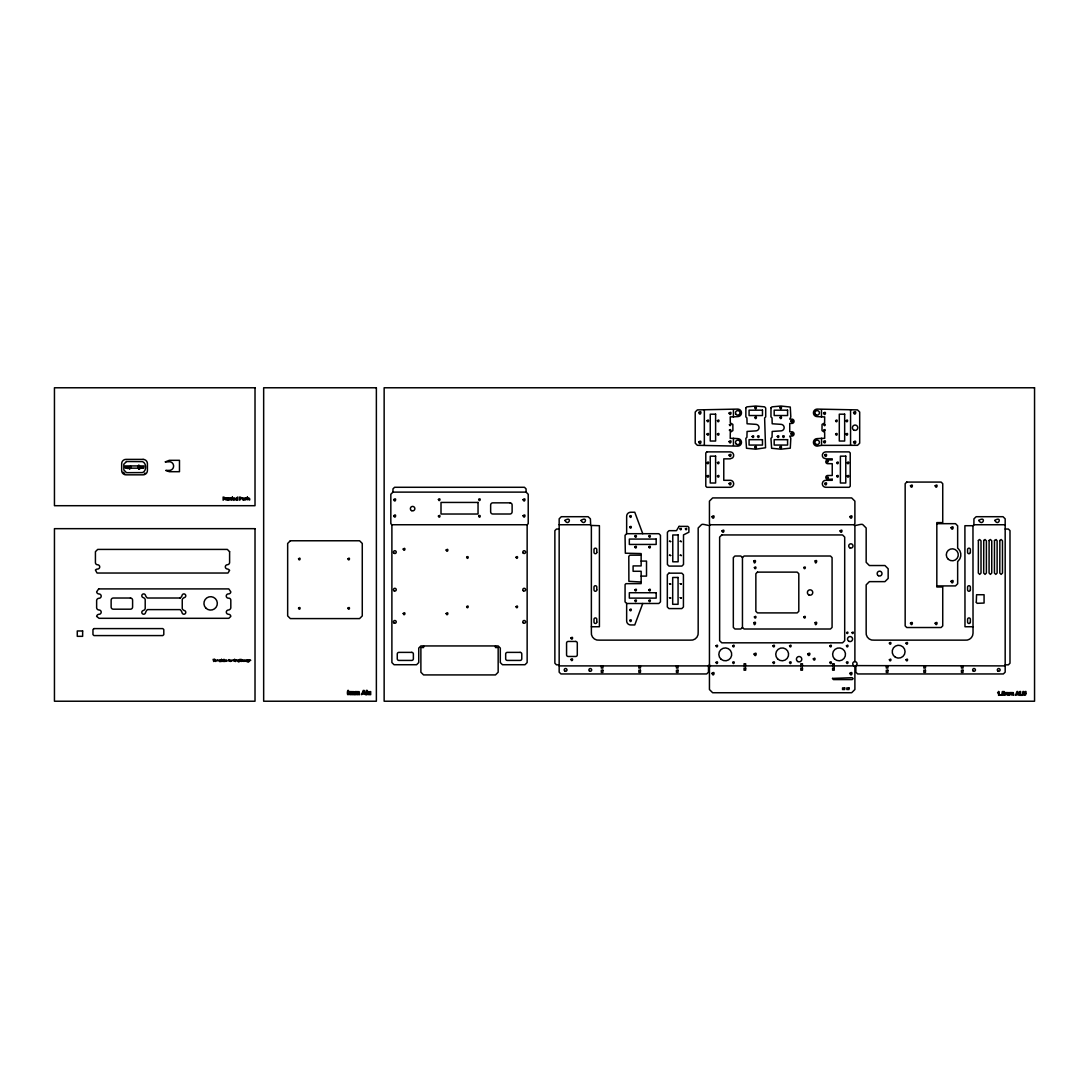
<?xml version="1.0" encoding="UTF-8"?>
<svg xmlns="http://www.w3.org/2000/svg" width="1089" height="1089" viewBox="0 0 1089 1089"><rect width="100%" height="100%" fill="white"/><g stroke="black" fill="none" stroke-linecap="round" stroke-linejoin="round"><path stroke-width="1.5" d="M733.428 445.374L733.428 438.323A75.018 75.018 0 0 0 737.729 438.608A3.757 3.757 0 0 1 741.486 442.365A3.757 3.757 0 0 1 737.729 446.122L697.368 445.319L695.218 443.182L695.218 412.05L697.368 409.9L737.729 409.096A3.757 3.757 0 0 1 741.486 412.854A3.757 3.757 0 0 1 737.729 416.611A75.018 75.018 0 0 0 733.428 416.896A75.835 75.835 0 0 0 730.215 416.883L730.297 422.927L732.856 424.383L732.897 430.563L730.297 432.306L730.215 438.35A75.849 75.849 0 0 0 733.346 438.323M733.428 416.896L733.428 409.845M243.283 660.56C244.29 663.174 245.243 659.104 243.323 660.397M1005.174 665.896L855.968 665.61A2.151 2.151 0 0 0 856.648 662.52A2.151 2.151 0 0 0 853.504 662.112A2.151 2.151 0 0 0 853.368 665.27L854.892 667.094L854.892 689.514L851.666 692.74L712.655 692.74L709.443 689.514L709.443 667.23L710.409 665.896L709.443 664.93L708.503 665.651L708.476 672.158L706.679 673.955L560.958 673.955L559.161 672.158L559.161 518.84L561.311 516.703L588.142 516.703L590.401 518.84L590.687 525.429L599.413 525.688L599.413 626.747L591.368 626.747M855.845 665.923L855.845 672.158L857.615 673.955L1003.377 673.955L1005.174 672.158L1005.174 518.84L1003.023 516.703L976.18 516.703L973.934 518.84L973.893 524.993L972.967 525.715L973.035 633.185A7.119 7.119 0 0 1 964.908 640.141L874.208 640.141A7.119 7.119 0 0 1 866.163 632.083L866.163 584.861L869.376 581.635L884.949 581.635L888.161 578.422L888.161 568.757L884.949 565.531L869.376 565.531L866.163 562.319L866.163 527.974L862.937 524.748C861.998 522.829 851.475 528.083 854.892 523.441L854.892 501.131L851.666 497.918L712.655 497.918L709.443 501.131L709.443 523.441C712.859 528.083 702.337 522.829 701.398 524.748L698.172 527.974L698.172 632.083A7.119 7.119 0 0 1 690.127 640.141L599.413 640.141A7.119 7.119 0 0 1 591.368 632.083L591.368 525.715M642.755 603.483L634.764 624.95L630.681 624.95A4.029 4.029 0 0 1 626.651 620.648L626.651 603.483L625.045 601.877L625.086 584.575L625.984 583.663L641.149 583.622L641.149 571.276L633.09 571.276L633.09 565.912L641.149 565.912L641.149 553.566L625.331 553.212L625.045 535.325L626.651 533.705L658.859 533.705L660.465 535.325L660.465 601.877L658.859 603.483L626.651 603.483M140.413 467.072C141.066 470.693 142.89 464.608 138.575 467.317M527.144 524.748L528.219 523.673L528.219 494.256L526.069 492.119L392.966 492.119L390.828 494.256L390.828 523.673L391.89 524.748L527.144 524.748L527.144 662.575L524.993 664.726L502.465 664.726L500.314 662.575L500.314 648.078L498.163 645.94L420.885 645.94L418.734 648.078L418.734 662.575L416.583 664.726L394.041 664.726L391.89 662.575L391.89 524.748M125.426 468.175L126.501 467.099L126.501 468.175C129.904 469.89 128.243 464.88 127.413 468.039M129.441 469.25L130.517 468.175M742.453 557.622L744.059 556.016L830.471 556.016L832.078 557.622L832.078 627.4L830.471 629.006L744.059 629.006L742.453 627.4L742.453 557.622L740.833 556.016L734.939 556.016L733.319 557.622L733.319 627.4L734.939 629.006L740.833 629.006L742.453 627.4M165.419 461.859L169.285 460.32L179.481 460.32L179.481 471.7L169.285 471.7L165.759 470.407L169.285 470.407A4.342 4.342 0 0 0 173.587 465.493A4.342 4.342 0 0 0 168.155 461.859L165.31 461.859M821.474 445.374L817.172 446.122A3.757 3.757 0 0 1 813.415 442.365A3.757 3.757 0 0 1 817.172 438.608A75.018 75.018 0 0 0 821.474 438.323A75.849 75.849 0 0 0 824.686 438.35L824.659 432.428L822.004 430.563L822.045 424.383L824.604 422.927L824.686 416.883A75.835 75.835 0 0 0 821.555 416.896A75.018 75.018 0 0 0 817.172 416.611A3.757 3.757 0 0 1 813.415 412.854A3.757 3.757 0 0 1 817.172 409.096L857.533 409.9L859.684 412.05L859.684 443.182L857.533 445.319L821.555 445.374L821.555 438.323M821.474 416.896L821.474 409.845M127.508 467.099L125.153 467.099L125.153 465.929L143.939 465.929L143.939 467.099L141.584 467.099M128.693 467.099L130.517 467.099M128.693 468.175L140.386 468.175M141.584 468.175L142.591 468.175L142.591 467.099L143.666 468.175M936.826 523.673L955.502 523.673L957.653 525.824L957.653 548.189L958.347 548.733A8.589 8.589 0 0 1 958.347 560.876L957.653 561.407L957.653 583.786L955.502 585.923L936.826 585.923M559.161 524.748L590.401 524.748M710.409 524.748L853.926 524.748M973.934 524.748L1005.174 524.748M972.967 525.715L964.908 525.715L964.99 626.747L972.981 626.747M559.161 529.036L556.479 529.036L554.873 530.656L554.873 663.215L556.479 664.835L559.161 664.835M1005.174 529.036L1008.387 529.036L1009.993 530.656L1009.993 663.215L1008.387 664.835L1005.174 664.835M641.149 555.172L629.891 555.172L628.802 556.329L628.884 581.308L641.149 582.016M641.149 561.08L646.512 561.08L646.512 576.108L641.149 576.108M559.161 665.896L708.476 665.896M710.409 665.896L853.926 665.896M138.575 468.175L139.637 469.25M642.755 533.705L634.764 512.238L630.681 512.238A4.029 4.029 0 0 0 626.651 516.54L626.651 533.705M963.03 665.896L963.03 668.047L961.424 668.047L961.424 665.896M925.473 665.896L925.473 668.047L923.853 668.047L923.853 665.896M887.903 665.896L887.903 668.047L886.283 668.047L886.283 665.896M854.892 525.715L854.892 661.608M850.563 409.9L850.563 445.319M834.228 665.896L834.228 663.759L832.622 663.759L832.622 665.896M802.457 665.896L802.457 663.759L800.837 663.759L800.837 665.896M745.666 665.896L745.666 663.759L744.059 663.759L744.059 665.896M709.443 525.715L709.443 664.93M704.338 409.9L704.338 445.319M678.039 665.896L678.039 668.047L676.432 668.047L676.432 665.896M640.468 665.896L640.468 668.047L638.862 668.047L638.862 665.896M602.911 665.896L602.911 668.047L601.291 668.047L601.291 665.896M526.069 492.119L526.069 488.893L524.462 487.287L394.586 487.287L392.966 488.893L392.966 492.119M495.481 645.94L495.481 647.547L498.163 647.547L498.163 672.24L495.481 674.921L423.567 674.921L420.885 672.24L420.885 647.547L423.567 647.547L423.567 645.94M139.106 467.099L139.106 468.284M138.834 464.962L138.834 469.25L137.758 466.038M138.575 465.929L138.575 468.284M130.517 465.929L130.517 468.284M129.986 467.099L129.986 468.284M124.731 473.511A3.213 3.213 0 0 1 123.996 473.089M123.683 472.817A3.213 3.213 0 0 1 123.166 472.15M145.096 473.089A3.213 3.213 0 0 1 144.361 473.511M229.602 551.687L229.602 562.618A2.273 2.273 0 0 1 227.397 564.715A2.151 2.151 0 0 0 225.314 566.92A2.151 2.151 0 0 0 227.519 569.003A3.703 3.703 0 0 1 229.602 570.35L227.996 573.032L97.044 573.032L95.424 570.051A2.804 2.804 0 0 1 97.574 569.057A2.151 2.151 0 0 0 99.725 566.906A2.151 2.151 0 0 0 97.574 564.769A2.151 2.151 0 0 1 95.424 562.618L95.424 551.687L97.711 549.414L227.329 549.414L229.602 551.687M832.241 479.255L832.241 480.317L825.802 480.317A3.485 3.485 0 0 0 823.338 481.352L822.78 482.073A3.485 3.485 0 0 0 825.802 487.3L849.148 487.3L850.223 486.225L850.223 452.956L849.148 451.881L825.802 451.881A3.485 3.485 0 0 0 823.338 457.829L825.802 458.85L832.241 458.85L832.241 459.926L827.681 459.926A1.879 1.879 0 0 0 825.802 461.804A1.879 1.879 0 0 0 827.681 463.683L832.241 463.683L832.241 475.498L827.681 475.498A1.879 1.879 0 0 0 825.802 477.377A1.879 1.879 0 0 0 827.681 479.255L832.241 479.255M223.163 660.519C222.238 663.432 221.421 658.328 223.163 660.519M244.412 498.721C242.97 503.064 241.772 495.454 244.412 498.721M226.675 498.993L226.063 500.191L226.063 497.891L227.547 497.959L226.675 498.993M231.821 660.696C230.555 662.398 232.869 658.437 231.821 660.696M245.61 498.993L244.984 500.191L244.984 497.891L246.468 497.959L245.61 498.993M1025.988 693.516C1026.137 697.246 1020.761 694.51 1022.952 691.515L1023.728 691.515L1023.987 694.578L1025.117 694.442L1025.212 691.515L1025.988 691.515L1025.988 693.516M247.448 661.595L248.714 661.949L248.891 659.961L247.584 660.125L248.483 661.472L247.448 661.595M369.879 692.903L368.926 694.033L368.722 691.61L367.905 691.61L368.381 694.605L370.696 694.673L370.696 691.61L369.879 691.61L369.879 692.903M752.131 436.471C753.67 440.024 754.731 433.599 752.131 436.471M229.643 498.83L229.03 500.191L229.03 497.891L230.868 498L231.127 500.191L230.419 498.435L229.643 498.83M236.585 660.587C235.02 659.213 239.566 660.479 236.585 660.587M249.694 660.587C248.142 659.213 252.675 660.479 249.694 660.587M648.785 589.898C650.296 593.464 651.399 587.039 648.785 589.898M217.065 660.56C216.507 658.532 221.339 661.595 217.065 660.56M350.672 692.808L350.658 694.673L349.841 694.673L349.841 691.61L353.911 691.678L354.347 694.673L353.53 694.673L353.312 692.209L352.496 694.673L351.693 694.673L351.597 692.305L350.672 692.808M355.912 692.808L355.899 694.673L355.082 694.673L355.082 691.61L359.152 691.678L359.588 694.673L358.771 694.673L358.553 692.209L357.75 694.673L356.933 694.673L356.756 692.223L355.912 692.808M1005.651 693.639L1004.916 695.313L1004.916 692.563L1008.564 692.618L1008.959 695.313L1008.033 693.094L1007.298 695.313L1006.413 693.108L1005.651 693.639M1010.374 693.639L1009.626 695.313L1009.626 692.563L1013.287 692.618L1013.682 695.313L1012.743 693.094L1012.021 695.313L1011.136 693.108L1010.374 693.639M242.588 660.438C241.622 662.738 241.717 658.124 242.588 660.438M228.704 659.675C228.037 663.215 230.323 658.709 228.704 659.675M235.551 498.762L235.959 500.055L237.77 500.191L237.77 497.02L235.551 498.762M393.687 515.778C395.443 520.174 396.968 512.361 393.687 515.778M446.122 613.529C447.715 617.531 449.104 610.425 446.122 613.529M220.781 660.724C219.107 664.004 219.012 658.042 220.781 660.724M976.289 602.244L977.078 603.32L984.075 603.047L984.075 594.73L976.561 594.73L976.289 602.244M515.995 606.682C517.425 610.276 518.691 603.891 515.995 606.682M243.024 660.451L241.254 661.486L241.254 659.376L243.024 660.451M478.643 516.132C480.058 519.739 481.338 513.355 478.643 516.132M214.928 660.56C216.071 663.31 217.024 658.736 214.928 660.56M233.046 498.789C233.972 503.676 236.449 495.182 233.046 498.789M224.429 660.56C225.559 663.296 226.566 658.763 224.429 660.56M648.785 536.196C650.187 539.804 651.494 533.433 648.785 536.196M1004.426 694.033L1004.412 694.265A1.375 1.375 0 0 1 1003.949 695.095C999.321 695.68 1006.222 693.489 1001.962 693.543L1002.329 691.569L1004.249 691.569L1002.765 692.89L1004.426 694.033M243.813 499.211L243.024 499.62L243.813 499.211M732.652 645.845C734.013 649.466 735.388 643.095 732.652 645.845M231.113 660.724C229.357 663.432 229.48 658.042 231.113 660.724M523.047 499.647C524.68 504.084 526.409 496.312 523.047 499.647M349.229 693.407C346.043 699.111 347.65 684.11 349.229 693.407M225.559 498L223.136 500.191L223.136 497.02L225.559 498M242.03 498L239.607 500.191L239.607 497.02L242.03 498M951.024 527.661C952.752 532.535 954.754 524.081 951.024 527.661M226.104 660.302C226.771 663.187 227.86 659.281 226.104 660.302M248.088 498.408C250.375 502.995 250.32 496.543 248.088 498.408M244.943 660.302C245.665 663.228 246.727 659.158 244.943 660.302M220.373 660.724L219.747 660.424L220.373 660.724M298.536 558.78C299.774 562.455 301.354 556.125 298.536 558.78M247.829 660.492L248.387 661.05L247.829 660.492M237.171 499.048C236.041 501.403 236.109 496.638 237.171 499.048M745.883 407.735L745.842 416.883L746.918 417.945L747.068 423.771L755.766 424.342A3.281 3.281 0 0 1 759.047 427.609A3.281 3.281 0 0 1 755.766 430.89L747.068 431.448L746.918 437.274L745.842 438.35L746.496 448.26L755.766 449.185L765.553 447.756L764.628 417.945L765.703 416.883L765.703 408.021L764.628 406.85L755.766 406.034L746.918 406.85L745.883 407.735M770.998 407.735L770.958 416.883L772.033 417.945L772.183 423.771L780.895 424.342A3.281 3.281 0 0 1 784.162 427.609A3.281 3.281 0 0 1 780.895 430.89L772.183 431.448L772.033 437.274L770.958 438.35L771.611 448.26L780.895 449.185L790.287 448.178L790.818 438.35L789.743 436.09L791.894 436.09A2.151 2.151 0 0 0 794.044 433.939A2.151 2.151 0 0 0 791.894 431.802L789.743 431.802L789.743 423.43L791.894 423.43A2.151 2.151 0 0 0 794.044 421.28A2.151 2.151 0 0 0 791.894 419.129L789.743 419.129L790.818 416.883L790.287 407.041L780.895 406.034L772.033 406.85L770.998 407.735M230.691 660.724L229.97 660.928L230.691 660.724M298.536 608.138C299.72 611.827 301.408 605.538 298.536 608.138M347.908 558.766C349.093 562.455 350.781 556.166 347.908 558.766M347.908 608.138C349.093 611.827 350.781 605.538 347.908 608.138M393.714 499.592C395.157 504.098 397.213 496.407 393.714 499.592M403.202 549.047C404.523 553.144 406.388 546.161 403.202 549.047M403.202 613.461C404.523 617.558 406.388 610.561 403.202 613.461M438.404 499.443C439.588 503.132 441.276 496.829 438.404 499.443M438.404 516.063C439.588 519.752 441.276 513.464 438.404 516.063M446.136 550.013C447.456 554.11 449.335 547.127 446.136 550.013M466.637 557.241C467.821 560.93 469.509 554.628 466.637 557.241M478.643 499.443C479.827 503.132 481.501 496.829 478.643 499.443M466.637 606.614C467.821 610.303 469.509 604.014 466.637 606.614M516.023 557.241C517.193 560.93 518.881 554.628 516.023 557.241M523.06 515.696C524.503 520.202 526.559 512.511 523.06 515.696M564.892 520.419C568.73 527.13 572.637 515.424 564.892 520.419M580.995 520.419C584.834 527.13 588.741 515.424 580.995 520.419M570.935 637.963C572.188 641.857 573.971 635.214 570.935 637.963M570.935 659.43C572.188 663.324 573.971 656.681 570.935 659.43M629.741 516.281C630.926 519.97 632.614 513.681 629.741 516.281M629.741 527.022C630.926 530.711 632.614 524.408 629.741 527.022M634.846 536.142C636.03 539.831 637.718 533.542 634.846 536.142M634.846 546.882C636.03 550.571 637.718 544.269 634.846 546.882M629.741 609.677C630.926 613.366 632.614 607.063 629.741 609.677M629.741 620.403C630.926 624.092 632.614 617.803 629.741 620.403M634.846 600.543C636.03 604.232 637.718 597.943 634.846 600.543M648.799 546.882C649.983 550.571 651.671 544.269 648.799 546.882M648.799 600.543C649.983 604.232 651.671 597.943 648.799 600.543M669.517 541.247L670.661 541.56L669.517 541.247M669.517 555.213L670.661 555.513L669.517 555.213M669.517 583.745L670.661 584.058L669.517 583.745M669.517 597.711L670.661 598.011L669.517 597.711M680.04 528.859C681.033 531.922 682.435 526.681 680.04 528.859M680.257 541.247L681.401 541.56L680.257 541.247M698.757 412.5C700.39 417.632 702.732 408.892 698.757 412.5M680.257 555.213L681.401 555.513L680.257 555.213M685.417 528.859C686.397 531.922 687.799 526.681 685.417 528.859M698.757 442.025C700.39 447.143 702.732 438.404 698.757 442.025M680.257 583.745L681.401 584.058L680.257 583.745M680.257 597.711L681.401 598.011L680.257 597.711M707.006 420.653C708.19 424.342 709.878 418.053 707.006 420.653M707.006 434.075C708.19 437.764 709.878 431.462 707.006 434.075M707.006 462.634C708.19 466.323 709.878 460.021 707.006 462.634M707.006 476.043C708.19 479.732 709.878 473.443 707.006 476.043M717.42 420.653C718.604 424.342 720.292 418.053 717.42 420.653M717.42 434.075C718.604 437.764 720.292 431.462 717.42 434.075M717.42 462.634C718.604 466.323 720.292 460.021 717.42 462.634M711.961 516.635C713.526 521.549 715.786 513.164 711.961 516.635M717.42 476.043C718.604 479.732 720.292 473.443 717.42 476.043M729.072 413.085C730.515 417.591 732.584 409.9 729.072 413.085M729.439 424.724C730.42 427.8 731.822 422.546 729.439 424.724M729.439 430.087C730.42 433.163 731.822 427.923 729.439 430.087M729.072 441.535C730.515 446.041 732.584 438.35 729.072 441.535M729.072 455.066C730.515 459.572 732.584 451.881 729.072 455.066M721.993 530.888C723.436 535.393 725.492 527.702 721.993 530.888M729.072 483.502C730.515 488.022 732.584 480.331 729.072 483.502M711.961 673.356C713.526 678.27 715.786 669.885 711.961 673.356M716.018 645.791C717.202 649.48 718.89 643.191 716.018 645.791M716.018 662.425C717.202 666.128 718.89 659.825 716.018 662.425M754.84 407.667C756.025 411.356 757.713 405.067 754.84 407.667M754.84 417.482C756.025 421.171 757.713 414.882 754.84 417.482M754.84 447.062C756.025 450.751 757.713 444.462 754.84 447.062M757.522 436.376C758.706 440.065 760.394 433.776 757.522 436.376M732.666 662.425C733.85 666.128 735.524 659.825 732.666 662.425M753.969 560.889C753.915 566.607 757.495 558.562 753.969 560.889M754.391 567.573C755.575 571.262 757.263 564.973 754.391 567.573M779.955 407.667C781.14 411.356 782.828 405.067 779.955 407.667M777.274 436.376C778.458 440.065 780.146 433.776 777.274 436.376M779.955 417.482C781.14 421.171 782.828 414.882 779.955 417.482M754.391 616.946C755.575 620.635 757.263 614.346 754.391 616.946M753.969 622.609C753.915 628.326 757.495 620.281 753.969 622.609M779.955 447.062C781.14 450.751 782.828 444.462 779.955 447.062M754.092 654.026C755.657 658.954 757.917 650.555 754.092 654.026M790.913 421.021C792.152 424.914 793.935 418.271 790.913 421.021M790.913 433.681C792.152 437.574 793.935 430.931 790.913 433.681M772.918 645.791C774.102 649.48 775.776 643.191 772.918 645.791M772.918 662.425C774.102 666.128 775.776 659.825 772.918 662.425M789.552 645.791C790.737 649.48 792.424 643.191 789.552 645.791M789.552 662.425C790.737 666.128 792.424 659.825 789.552 662.425M823.556 413.085C824.999 417.591 827.055 409.9 823.556 413.085M823.91 424.724C824.904 427.8 826.306 422.546 823.91 424.724M823.91 430.087C824.904 433.163 826.306 427.923 823.91 430.087M823.556 441.535C824.999 446.041 827.055 438.35 823.556 441.535M824.659 455.066C826.102 459.572 828.171 451.881 824.659 455.066M803.777 616.946C804.962 620.635 806.65 614.346 803.777 616.946M826.742 461.015C827.926 464.704 829.614 458.415 826.742 461.015M824.659 483.502C826.102 488.022 828.171 480.331 824.659 483.502M815.144 560.889C815.103 566.607 818.683 558.562 815.144 560.889M826.742 477.663C827.926 481.352 829.614 475.049 826.742 477.663M835.617 420.653C836.801 424.342 838.489 418.053 835.617 420.653M835.617 434.075C836.801 437.764 838.489 431.462 835.617 434.075M807.725 653.999C809.004 658.804 811.877 650.65 807.725 653.999M815.144 622.609C815.103 628.326 818.683 620.281 815.144 622.609M836.733 462.634C837.917 466.323 839.592 460.021 836.733 462.634M836.733 476.043C837.917 479.732 839.592 473.443 836.733 476.043M813.306 658.872C814.626 662.983 816.491 655.986 813.306 658.872M846.03 420.653C847.215 424.342 848.903 418.053 846.03 420.653M846.03 434.075C847.215 437.764 848.903 431.462 846.03 434.075M853.558 412.5C855.205 417.632 857.547 408.892 853.558 412.5M847.147 462.634C848.317 466.323 850.005 460.021 847.147 462.634M847.147 476.043C848.317 479.732 850.005 473.443 847.147 476.043M840.068 530.888C841.511 535.393 843.567 527.702 840.068 530.888M853.558 442.025C855.205 447.143 857.547 438.404 853.558 442.025M829.804 645.791C830.989 649.48 832.677 643.191 829.804 645.791M829.804 662.425C830.989 666.128 832.677 659.825 829.804 662.425M849.883 516.635C851.462 521.549 853.708 513.164 849.883 516.635M832.513 678.406L833.425 679.59L852.211 679.59L853.15 678.651L852.211 677.712L832.513 678.406M846.629 632.6C847.61 635.677 849.025 630.436 846.629 632.6M846.439 645.791C847.623 649.48 849.311 643.191 846.439 645.791M851.993 632.6C852.986 635.677 854.389 630.436 851.993 632.6M849.883 673.356C851.462 678.27 853.708 669.885 849.883 673.356M889.373 643.109C890.557 646.798 892.245 640.509 889.373 643.109M910.458 485.789C911.901 490.309 913.97 482.618 910.458 485.789M889.373 659.743C890.557 663.432 892.245 657.143 889.373 659.743M906.021 643.109C907.205 646.798 908.879 640.509 906.021 643.109M910.458 623.194C911.901 627.7 913.97 620.009 910.458 623.194M906.021 659.743C907.205 663.432 908.879 657.143 906.021 659.743M935.152 623.194C936.594 627.7 938.65 620.009 935.152 623.194M951.037 581.308C952.616 586.222 954.862 577.823 951.037 581.308M978.725 520.419C982.836 527.158 986.702 515.396 978.725 520.419M978.371 540.498L978.33 573.045L979.678 574.393L981.012 573.045L981.012 540.852L979.678 539.504L978.371 540.498M983.748 540.498L983.694 573.045L985.041 574.393L986.389 573.045L986.389 540.852L985.041 539.504L983.748 540.498M989.111 540.498L989.071 573.045L990.405 574.393L991.752 573.045L991.752 540.852L990.405 539.504L989.111 540.498M994.802 520.419C998.627 527.13 1002.533 515.424 994.802 520.419M994.475 540.498L994.434 573.045L995.782 574.393L997.116 573.045L997.116 540.852L996.122 539.559L994.475 540.498M999.852 540.498L999.797 573.045L1001.145 574.393L1002.479 573.045L1002.479 540.852L1001.145 539.504L999.852 540.498M224.906 498C223.721 499.62 223.64 496.38 224.906 498M233.699 498.626L234.571 498.844L233.699 498.626M241.377 498C240.125 499.633 240.138 496.366 241.377 498M935.165 485.748C936.431 490.309 938.786 482.699 935.165 485.748M634.86 589.775C635.867 593.505 637.841 587.298 634.86 589.775M803.791 567.505C804.703 571.276 806.84 565.123 803.791 567.505M846.466 662.343C847.296 666.128 849.583 660.029 846.466 662.343M782.664 436.294C783.481 440.079 785.782 433.98 782.664 436.294M238.94 659.961L238.586 661.05C236.762 658.927 239.131 664.916 238.94 659.961M234.693 659.376L234.176 660.941C231.862 656.749 235.469 664.739 234.693 659.376M362.855 693.707L361.602 694.673L363.25 690.453L364.148 690.453L365.85 694.673L362.855 693.707M363.699 691.433L363.127 692.999L364.271 692.999L363.699 691.433M1016.622 694.455L1015.493 695.313L1016.976 691.515L1017.793 691.515L1019.304 695.313L1016.622 694.455M1017.371 692.4L1016.867 693.816L1017.902 693.816L1017.371 692.4M998.708 691.501L998.531 691.828A2.096 2.096 0 0 1 997.619 692.454L997.892 693.026A2.464 2.464 0 0 0 998.572 692.563L998.572 695.313L999.294 695.313L998.708 691.501M679.046 526.382L676.473 530.67L669.014 530.67L667.407 532.276L667.407 564.483L669.014 566.089L681.891 566.089L683.511 564.483L683.511 534.876L688.874 532.222L688.874 527.457L687.853 526.382L679.046 526.382M98.663 588.904L96.635 591.831A2.437 2.437 0 0 0 99.045 593.968A2.151 2.151 0 0 1 101.195 596.119A2.151 2.151 0 0 1 99.045 598.269A2.437 2.437 0 0 0 96.635 600.42L96.635 607.853A2.437 2.437 0 0 0 99.045 609.99A2.151 2.151 0 0 1 101.195 612.141A2.151 2.151 0 0 1 99.045 614.291A2.437 2.437 0 0 0 96.635 616.428L99.045 618.307L228.826 618.307L230.814 616.428A2.26 2.26 0 0 0 228.391 614.278L228.268 614.278A2.151 2.151 0 0 1 227.969 610.031L228.69 609.976A2.641 2.641 0 0 0 230.814 607.853L230.814 600.42A2.083 2.083 0 0 0 228.567 598.16L228.295 598.188A2.151 2.151 0 0 1 226.253 595.928A2.151 2.151 0 0 1 228.499 593.9A2.205 2.205 0 0 0 230.814 591.831L228.785 588.904L98.663 588.904M126.501 461.518L123.806 464.213L123.86 469.999L126.501 472.68L142.591 472.585C146.702 470.897 146.702 463.315 142.591 461.627L126.501 461.518M93.94 628.598L92.96 629.578L92.96 634.601L93.94 635.581L162.819 635.581L163.799 634.601L163.799 629.578L162.819 628.598L93.94 628.598M290.341 540.77L287.659 543.452L287.659 615.911L290.341 618.593L359.588 618.593L362.269 615.911L362.269 543.452L359.588 540.77L290.341 540.77M706.87 451.881L705.795 452.956L705.795 486.225L706.87 487.3L730.215 487.3A3.485 3.485 0 0 0 733.237 482.073L732.679 481.352A3.485 3.485 0 0 0 730.215 480.317L723.777 480.317L723.777 458.85L730.215 458.85L732.679 457.829A3.485 3.485 0 0 0 730.215 451.881L706.87 451.881M668.932 573.168L667.326 574.774L667.326 606.981L668.932 608.588L681.823 608.588L683.429 606.981L683.429 574.774L681.823 573.168L668.932 573.168M721.789 534.944L719.638 537.095L719.638 640.672L721.789 642.823L842.546 642.823L844.696 640.672L844.696 537.095L842.546 534.944L721.789 534.944M757.481 572.12L755.861 573.726L755.861 611.297L757.481 612.903L797.189 612.903L798.809 611.297L798.809 573.726L797.189 572.12L757.481 572.12M906.769 482.073L905.163 483.679L905.163 625.916L906.769 627.523L941.114 627.523L942.734 625.916L942.734 586.998L936.826 586.998L936.826 522.597L942.734 522.597L942.734 483.679L941.114 482.073L906.769 482.073M232.379 497.088C230.228 500.613 234.04 500.886 232.379 497.088M247.366 497.088C245.216 500.613 249.027 500.886 247.366 497.088M223.98 659.417L223.98 661.527L223.98 659.417M255.017 387.779L54.45 387.779L54.45 505.704L255.017 505.704L255.017 387.779M376.372 387.779L263.661 387.779L263.661 701.221L376.372 701.221L376.372 387.779M1034.55 387.779L384.145 387.779L384.145 701.221L1034.55 701.221L1034.55 387.779M762.477 410.172L749.069 410.172L749.069 415.535L762.477 415.535L762.477 410.172M787.592 410.172L774.184 410.172L774.184 415.535L787.592 415.535L787.592 410.172M715.609 414.188L710.246 414.188L710.246 441.031L715.609 441.031L715.609 414.188M844.656 414.188L839.292 414.188L839.292 441.031L844.656 441.031L844.656 414.188M762.477 439.684L749.069 439.684L749.069 445.061L762.477 445.061L762.477 439.684M787.592 439.684L774.184 439.684L774.184 445.061L787.592 445.061L787.592 439.684M715.609 456.168L710.246 456.168L710.246 483.012L715.609 483.012L715.609 456.168M845.772 456.168L840.395 456.168L840.395 483.012L845.772 483.012L845.772 456.168M143.135 459.381L125.956 459.381A4.288 4.288 0 0 0 121.669 463.669L121.669 470.543A4.288 4.288 0 0 0 125.956 474.831L143.135 474.831A4.288 4.288 0 0 0 147.423 470.543L147.423 463.669A4.288 4.288 0 0 0 143.135 459.381M228.418 497.891L227.805 500.191L228.418 497.891M478.044 502.437L441.004 502.437L441.004 514.022L478.044 514.022L478.044 502.437M509.979 502.846L492.8 502.846A2.151 2.151 0 0 0 490.649 504.997L490.649 511.871A2.151 2.151 0 0 0 492.8 514.008L509.979 514.008A2.151 2.151 0 0 0 512.116 511.871L512.116 504.997A2.151 2.151 0 0 0 509.979 502.846M255.017 528.669L54.45 528.669L54.45 701.221L255.017 701.221L255.017 528.669M678.134 534.971L672.771 534.971L672.771 561.801L678.134 561.801L678.134 534.971M656.177 539.069L629.333 539.069L629.333 544.446L656.177 544.446L656.177 539.069M678.066 577.469L672.689 577.469L672.689 604.3L678.066 604.3L678.066 577.469M656.177 592.743L629.333 592.743L629.333 598.12L656.177 598.12L656.177 592.743M130.449 598.024L113.27 598.024A2.151 2.151 0 0 0 111.132 600.175L111.132 607.036A2.151 2.151 0 0 0 113.27 609.187L130.449 609.187A2.151 2.151 0 0 0 132.599 607.036L132.599 600.175A2.151 2.151 0 0 0 130.449 598.024M180.148 598.011L147.437 598.011A4.764 4.764 0 0 1 145.49 595.288A1.879 1.879 0 0 0 142.346 594.444A1.879 1.879 0 0 0 143.19 597.589A2.899 2.899 0 0 1 145.205 599.535L145.205 608.601A2.899 2.899 0 0 1 143.19 610.534A1.879 1.879 0 0 0 142.346 613.679A1.879 1.879 0 0 0 145.49 612.835A6.847 6.847 0 0 1 147.437 609.609L180.148 609.609A6.847 6.847 0 0 1 182.094 612.835A1.879 1.879 0 0 0 185.239 613.679A1.879 1.879 0 0 0 184.395 610.534A3.199 3.199 0 0 1 182.244 608.601L182.244 599.535A3.199 3.199 0 0 1 184.395 597.589A1.879 1.879 0 0 0 185.239 594.444A1.879 1.879 0 0 0 182.094 595.288A4.764 4.764 0 0 1 180.148 598.011M82.641 630.967L77.278 630.967L77.278 636.33L82.641 636.33L82.641 630.967M575.686 641.448L568.172 641.448A1.606 1.606 0 0 0 566.566 643.054L566.566 654.87A1.606 1.606 0 0 0 568.172 656.476L575.686 656.476A1.606 1.606 0 0 0 577.293 654.87L577.293 643.054A1.606 1.606 0 0 0 575.686 641.448M411.751 652.379L398.873 652.379A1.606 1.606 0 0 0 397.267 653.985L397.267 658.818A1.606 1.606 0 0 0 398.873 660.424L411.751 660.424A1.606 1.606 0 0 0 413.371 658.818L413.371 653.985A1.606 1.606 0 0 0 411.751 652.379M520.174 652.379L507.283 652.379A1.606 1.606 0 0 0 505.677 653.985L505.677 658.818A1.606 1.606 0 0 0 507.283 660.424L520.174 660.424A1.606 1.606 0 0 0 521.781 658.818L521.781 653.985A1.606 1.606 0 0 0 520.174 652.379M214.764 659.376L213.09 659.376L213.716 661.486L214.764 659.376M221.503 659.376L221.094 661.486L221.503 659.376M240.029 659.376L239.621 661.486L240.029 659.376M235.768 659.961L235.36 661.486L235.768 659.961M247.067 659.961L246.672 661.486L247.067 659.961M745.666 668.047L744.059 668.047L744.059 670.198L745.666 670.198L745.666 668.047M802.457 668.047L800.837 668.047L800.837 670.198L802.457 670.198L802.457 668.047M834.228 668.047L832.622 668.047L832.622 670.198L834.228 670.198L834.228 668.047M602.911 670.198L601.291 670.198L601.291 672.349L602.911 672.349L602.911 670.198M640.468 670.198L638.862 670.198L638.862 672.349L640.468 672.349L640.468 670.198M678.039 670.198L676.432 670.198L676.432 672.349L678.039 672.349L678.039 670.198M887.903 670.198L886.283 670.198L886.283 672.349L887.903 672.349L887.903 670.198M925.473 670.198L923.853 670.198L923.853 672.349L925.473 672.349L925.473 670.198M963.03 670.198L961.424 670.198L961.424 672.349L963.03 672.349L963.03 670.198M844.696 687.908L842.546 687.908L842.546 689.514L844.696 689.514L844.696 687.908M848.984 687.908L846.834 687.908L846.834 689.514L848.984 689.514L848.984 687.908M367.102 690.453L366.285 690.453L366.285 694.673L367.102 694.673L367.102 690.453M1020.502 691.542L1019.74 691.542L1019.74 695.313L1022.408 695.313L1020.502 694.673L1020.502 691.542M1001.267 694.591L1000.532 695.313L1001.267 694.591M970.367 552.327L970.367 549.55A1.402 1.402 0 0 0 968.979 548.162A1.402 1.402 0 0 0 967.577 549.55L967.577 552.327A1.402 1.402 0 0 0 968.979 553.716A1.402 1.402 0 0 0 970.367 552.327M970.367 589.87L970.367 587.107A1.402 1.402 0 0 0 968.979 585.719A1.402 1.402 0 0 0 967.577 587.107L967.577 589.87A1.402 1.402 0 0 0 968.979 591.259A1.402 1.402 0 0 0 970.367 589.87M970.367 622.091L970.367 619.328A1.402 1.402 0 0 0 968.979 617.926A1.402 1.402 0 0 0 967.577 619.328L967.577 622.091A1.402 1.402 0 0 0 968.979 623.48A1.402 1.402 0 0 0 970.367 622.091M596.786 552.327L596.786 549.55A1.402 1.402 0 0 0 595.397 548.162A1.402 1.402 0 0 0 593.995 549.55L593.995 552.327A1.402 1.402 0 0 0 595.397 553.716A1.402 1.402 0 0 0 596.786 552.327M596.786 589.87L596.786 587.107A1.402 1.402 0 0 0 595.397 585.719A1.402 1.402 0 0 0 593.995 587.107L593.995 589.87A1.402 1.402 0 0 0 595.397 591.259A1.402 1.402 0 0 0 596.786 589.87M596.786 622.091L596.786 619.328A1.402 1.402 0 0 0 595.397 617.926A1.402 1.402 0 0 0 593.995 619.328L593.995 622.091A1.402 1.402 0 0 0 595.397 623.48A1.402 1.402 0 0 0 596.786 622.091M849.788 547.808A2.151 2.151 0 0 0 853.014 545.943A2.151 2.151 0 0 0 849.788 544.092A2.151 2.151 0 0 0 849.788 547.808M721.109 659.281A6.439 6.439 0 0 0 731.617 655.51A6.439 6.439 0 0 0 723.096 648.295A6.439 6.439 0 0 0 721.109 659.281M834.501 658.913A6.439 6.439 0 0 0 845.282 656.027A6.439 6.439 0 0 0 837.387 648.146A6.439 6.439 0 0 0 834.501 658.913M777.614 658.913A6.439 6.439 0 0 0 788.382 656.027A6.439 6.439 0 0 0 780.5 648.146A6.439 6.439 0 0 0 777.614 658.913M411.492 510.605A2.26 2.26 0 0 0 414.868 508.658A2.26 2.26 0 0 0 411.492 506.698A2.26 2.26 0 0 0 411.492 510.605M589.476 671.055A1.402 1.402 0 0 0 591.681 670.062A1.402 1.402 0 0 0 589.721 668.66A1.402 1.402 0 0 0 589.476 671.055M394.15 623.099A1.402 1.402 0 0 0 396.246 621.887A1.402 1.402 0 0 0 394.15 620.689A1.402 1.402 0 0 0 394.15 623.099M394.15 590.891A1.402 1.402 0 0 0 396.246 589.693A1.402 1.402 0 0 0 394.15 588.482A1.402 1.402 0 0 0 394.15 590.891M394.082 553.294A1.402 1.402 0 0 0 396.246 552.205A1.402 1.402 0 0 0 394.218 550.871A1.402 1.402 0 0 0 394.082 553.294M523.21 622.881A1.402 1.402 0 0 0 525.538 622.255A1.402 1.402 0 0 0 523.836 620.539A1.402 1.402 0 0 0 523.21 622.881M523.319 590.783A1.402 1.402 0 0 0 525.579 589.898A1.402 1.402 0 0 0 523.686 588.387A1.402 1.402 0 0 0 523.319 590.783M523.21 553.103A1.402 1.402 0 0 0 525.538 552.477A1.402 1.402 0 0 0 523.836 550.775A1.402 1.402 0 0 0 523.21 553.103M948.328 559.324A6.017 6.017 0 0 0 958.184 555.962A6.017 6.017 0 0 0 950.343 549.115A6.017 6.017 0 0 0 948.328 559.324M797.761 661.513A2.682 2.682 0 0 0 801.79 659.199A2.682 2.682 0 0 0 797.761 656.871A2.682 2.682 0 0 0 797.761 661.513M878.374 575.686A2.409 2.409 0 0 0 881.995 573.59A2.409 2.409 0 0 0 878.374 571.494A2.409 2.409 0 0 0 878.374 575.686M853.749 430.046A2.682 2.682 0 0 0 857.778 427.732A2.682 2.682 0 0 0 853.749 425.404A2.682 2.682 0 0 0 853.749 430.046M815.579 414.446A2.26 2.26 0 0 0 819.35 413.439A2.26 2.26 0 0 0 816.6 410.676A2.26 2.26 0 0 0 815.579 414.446M815.579 443.958A2.26 2.26 0 0 0 819.35 442.951A2.26 2.26 0 0 0 816.6 440.187A2.26 2.26 0 0 0 815.579 443.958M736.137 414.446A2.26 2.26 0 0 0 739.907 413.439A2.26 2.26 0 0 0 737.144 410.676A2.26 2.26 0 0 0 736.137 414.446M736.409 444.203A2.26 2.26 0 0 0 739.976 442.597A2.26 2.26 0 0 0 736.804 440.324A2.26 2.26 0 0 0 736.409 444.203M973.28 671.096A1.402 1.402 0 0 0 975.431 670.007A1.402 1.402 0 0 0 973.403 668.687A1.402 1.402 0 0 0 973.28 671.096M998 671.123A1.402 1.402 0 0 0 1000.124 669.953A1.402 1.402 0 0 0 998.055 668.7A1.402 1.402 0 0 0 998 671.123M564.905 671.137A1.402 1.402 0 0 0 567.001 669.926A1.402 1.402 0 0 0 564.905 668.714A1.402 1.402 0 0 0 564.905 671.137M808.732 594.839A2.682 2.682 0 0 0 812.762 592.511A2.682 2.682 0 0 0 808.732 590.184A2.682 2.682 0 0 0 808.732 594.839M205.889 608.125A6.711 6.711 0 0 0 217.106 605.13A6.711 6.711 0 0 0 208.897 596.908A6.711 6.711 0 0 0 205.889 608.125M848.794 641.258A2.518 2.518 0 0 0 852.578 639.066A2.518 2.518 0 0 0 848.794 636.888A2.518 2.518 0 0 0 848.794 641.258M895.417 657.252A6.439 6.439 0 0 0 905.068 651.685A6.439 6.439 0 0 0 895.417 646.104A6.439 6.439 0 0 0 895.417 657.252"/></g></svg>
